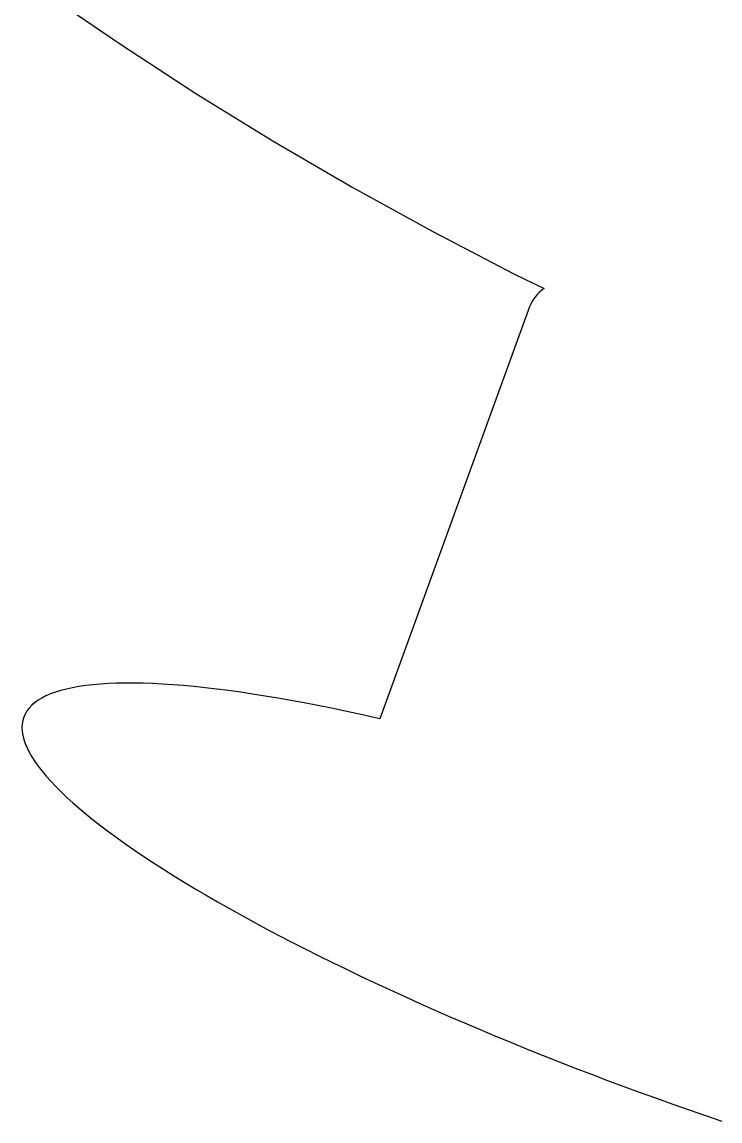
# Model space of a CAD drawing. Header units: metres. Extents: x -53 to 53, y -52 to 53.
# Drawn here: x -26.18 to -17.74, y -50.43 to -37.15 of the extents above; entities that cross this region are included whole.
import ezdxf

# ---------------------------------------------------------------- set-up
doc = ezdxf.new("R2010")
doc.units = ezdxf.units.M

msp = doc.modelspace()

# ---------------------------------------------------------------- linework, layer by layer
for p, q in [((-25.9114, -36.7913), (-25.0007, -37.4161)), ((-25.0007, -37.4161), (-24.0749, -38.0184)), ((-24.0749, -38.0184), (-23.1346, -38.5978)), ((-23.1346, -38.5978), (-22.1804, -39.1539)), ((-22.1804, -39.1539), (-21.2128, -39.6864)), ((-21.2128, -39.6864), (-20.2325, -40.1951)), ((-20.2325, -40.1951), (-19.8679, -40.373)), ((-19.9768, -40.4762), (-19.9969, -40.504)), ((-19.954, -40.4494), (-19.9768, -40.4762)), ((-19.9288, -40.4237), (-19.954, -40.4494)), ((-19.9012, -40.3989), (-19.9288, -40.4237)), ((-19.871, -40.3752), (-19.9012, -40.3989)), ((-19.8679, -40.373), (-19.871, -40.3752)), ((-20.0424, -40.5932), (-21.8538, -45.5699)), ((-20.0298, -40.5625), (-20.0424, -40.5932)), ((-20.0146, -40.5328), (-20.0298, -40.5625)), ((-19.9969, -40.504), (-20.0146, -40.5328)), ((-25.7739, -45.2481), (-25.8334, -45.2699)), ((-25.7097, -45.2283), (-25.7739, -45.2481)), ((-25.641, -45.2104), (-25.7097, -45.2283)), ((-25.5678, -45.1944), (-25.641, -45.2104)), ((-25.4901, -45.1805), (-25.5678, -45.1944)), ((-25.4079, -45.1685), (-25.4901, -45.1805)), ((-25.3214, -45.1586), (-25.4079, -45.1685)), ((-25.2305, -45.1506), (-25.3214, -45.1586)), ((-25.1353, -45.1446), (-25.2305, -45.1506)), ((-25.0359, -45.1407), (-25.1353, -45.1446)), ((-24.9324, -45.1387), (-25.0359, -45.1407)), ((-24.8247, -45.1388), (-24.9324, -45.1387)), ((-24.713, -45.1408), (-24.8247, -45.1388)), ((-24.5974, -45.1449), (-24.713, -45.1408)), ((-24.4778, -45.151), (-24.5974, -45.1449)), ((-24.3544, -45.1591), (-24.4778, -45.151)), ((-24.2272, -45.1692), (-24.3544, -45.1591)), ((-24.0964, -45.1812), (-24.2272, -45.1692)), ((-23.962, -45.1953), (-24.0964, -45.1812)), ((-23.8241, -45.2113), (-23.962, -45.1953)), ((-23.6827, -45.2293), (-23.8241, -45.2113)), ((-23.538, -45.2493), (-23.6827, -45.2293)), ((-23.39, -45.2712), (-23.538, -45.2493)), ((-26.0247, -45.3762), (-26.0607, -45.4075)), ((-25.984, -45.3468), (-26.0247, -45.3762)), ((-25.9385, -45.3192), (-25.984, -45.3468)), ((-25.8883, -45.2936), (-25.9385, -45.3192)), ((-25.8334, -45.2699), (-25.8883, -45.2936)), ((-23.2388, -45.295), (-23.39, -45.2712)), ((-23.0846, -45.3207), (-23.2388, -45.295)), ((-22.9274, -45.3484), (-23.0846, -45.3207)), ((-22.7672, -45.3779), (-22.9274, -45.3484)), ((-22.6043, -45.4093), (-22.7672, -45.3779)), ((-26.14, -45.5123), (-26.1568, -45.5509)), ((-26.1184, -45.4756), (-26.14, -45.5123)), ((-26.092, -45.4406), (-26.1184, -45.4756)), ((-26.0607, -45.4075), (-26.092, -45.4406)), ((-22.4387, -45.4425), (-22.6043, -45.4093)), ((-22.2705, -45.4776), (-22.4387, -45.4425)), ((-22.0998, -45.5145), (-22.2705, -45.4776)), ((-21.9266, -45.5531), (-22.0998, -45.5145)), ((-26.1758, -45.6333), (-26.178, -45.677)), ((-26.1687, -45.5912), (-26.1758, -45.6333)), ((-26.1568, -45.5509), (-26.1687, -45.5912)), ((-21.8538, -45.5699), (-21.9266, -45.5531)), ((-26.178, -45.677), (-26.1754, -45.7225)), ((-26.1754, -45.7225), (-26.1679, -45.7696)), ((-26.1679, -45.7696), (-26.1556, -45.8183)), ((-26.1556, -45.8183), (-26.1385, -45.8687)), ((-26.1385, -45.8687), (-26.1165, -45.9206)), ((-26.1165, -45.9206), (-26.0897, -45.974)), ((-26.0897, -45.974), (-26.0581, -46.029)), ((-26.0581, -46.029), (-26.0217, -46.0854)), ((-26.0217, -46.0854), (-25.9806, -46.1433)), ((-25.9806, -46.1433), (-25.9347, -46.2025)), ((-25.9347, -46.2025), (-25.8841, -46.2632)), ((-25.8841, -46.2632), (-25.8289, -46.3252)), ((-25.8289, -46.3252), (-25.769, -46.3884)), ((-25.769, -46.3884), (-25.7045, -46.453)), ((-25.7045, -46.453), (-25.6354, -46.5187)), ((-25.6354, -46.5187), (-25.5618, -46.5856)), ((-25.5618, -46.5856), (-25.4838, -46.6537)), ((-25.4838, -46.6537), (-25.4013, -46.7228)), ((-25.4013, -46.7228), (-25.3144, -46.793)), ((-25.3144, -46.793), (-25.2232, -46.8643)), ((-25.2232, -46.8643), (-25.1276, -46.9365)), ((-25.1276, -46.9365), (-25.0279, -47.0096)), ((-25.0279, -47.0096), (-24.924, -47.0836)), ((-24.924, -47.0836), (-24.8161, -47.1584)), ((-24.8161, -47.1584), (-24.7041, -47.2341)), ((-24.7041, -47.2341), (-24.5881, -47.3104)), ((-24.5881, -47.3104), (-24.4682, -47.3875)), ((-24.4682, -47.3875), (-24.3445, -47.4653)), ((-24.3445, -47.4653), (-24.2171, -47.5436)), ((-24.2171, -47.5436), (-24.086, -47.6225)), ((-24.086, -47.6225), (-23.9513, -47.702)), ((-23.9513, -47.702), (-23.8131, -47.7818)), ((-23.8131, -47.7818), (-23.6714, -47.8622)), ((-23.6714, -47.8622), (-23.5265, -47.9428)), ((-23.5265, -47.9428), (-23.3782, -48.0238)), ((-23.3782, -48.0238), (-23.2268, -48.1051)), ((-23.2268, -48.1051), (-23.0723, -48.1866)), ((-23.0723, -48.1866), (-22.9149, -48.2683)), ((-22.9149, -48.2683), (-22.7545, -48.3501)), ((-22.7545, -48.3501), (-22.5914, -48.4319)), ((-22.5914, -48.4319), (-22.4256, -48.5138)), ((-22.4256, -48.5138), (-22.2571, -48.5957)), ((-22.2571, -48.5957), (-22.0862, -48.6775)), ((-22.0862, -48.6775), (-21.9129, -48.7592)), ((-21.9129, -48.7592), (-21.7374, -48.8407)), ((-21.7374, -48.8407), (-21.5596, -48.922)), ((-21.5596, -48.922), (-21.3797, -49.003)), ((-21.3797, -49.003), (-21.198, -49.0836)), ((-21.198, -49.0836), (-21.0143, -49.164)), ((-21.0143, -49.164), (-20.8289, -49.2439)), ((-20.8289, -49.2439), (-20.6419, -49.3234)), ((-20.6419, -49.3234), (-20.4534, -49.4023)), ((-20.4534, -49.4023), (-20.2634, -49.4807)), ((-20.2634, -49.4807), (-20.0722, -49.5585)), ((-20.0722, -49.5585), (-19.8798, -49.6356)), ((-19.8798, -49.6356), (-19.6863, -49.712)), ((-19.6863, -49.712), (-19.4919, -49.7877)), ((-19.4919, -49.7877), (-19.2967, -49.8626)), ((-19.2967, -49.8626), (-19.1008, -49.9366)), ((-19.1008, -49.9366), (-18.9042, -50.0098)), ((-18.9042, -50.0098), (-18.7072, -50.082)), ((-18.7072, -50.082), (-18.5099, -50.1533)), ((-18.5099, -50.1533), (-18.3123, -50.2236)), ((-18.3123, -50.2236), (-18.1146, -50.2928)), ((-18.1146, -50.2928), (-17.9169, -50.3609)), ((-17.9169, -50.3609), (-17.7194, -50.4279))]:
    msp.add_line(p, q)

doc.saveas('drawing.dxf')
